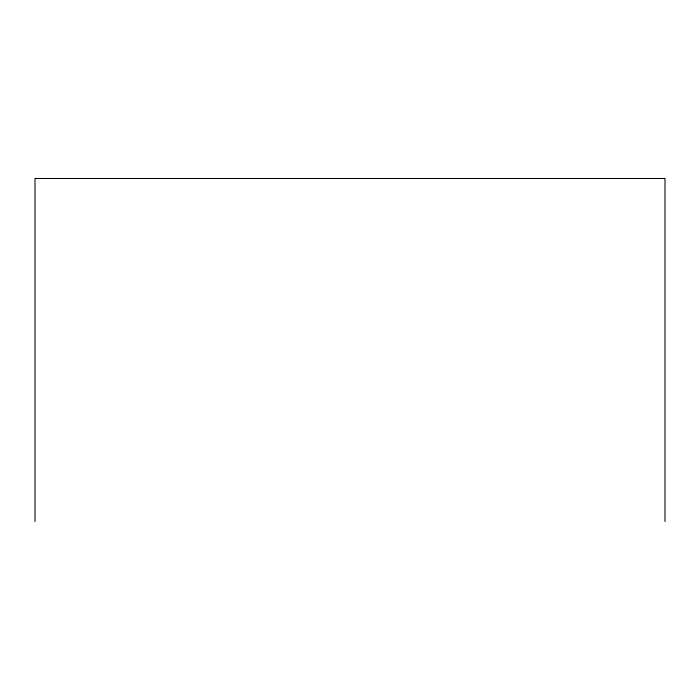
<?xml version="1.0" encoding="UTF-8"?>
<svg xmlns="http://www.w3.org/2000/svg" width="700" height="700" viewBox="0 0 700 700"><rect width="100%" height="100%" fill="white"/><g stroke="black" fill="none" stroke-linecap="round" stroke-linejoin="round"><path stroke-width="1.05" d="M665 521.517L665 178.482L35 178.482L35 521.517"/></g></svg>
